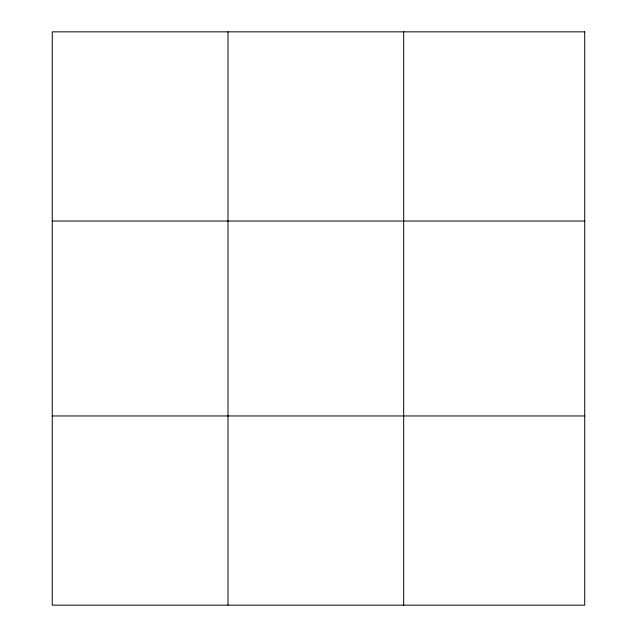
<?xml version="1.0" encoding="UTF-8"?>
<svg xmlns="http://www.w3.org/2000/svg" width="637" height="637" viewBox="0 0 637 637"><rect width="100%" height="100%" fill="white"/><g stroke="black" fill="none" stroke-linecap="round" stroke-linejoin="round"><path stroke-width="0.96" d="M227.982 31.85L227.982 605.15M403.691 31.85L403.691 605.15M52.274 221.039L584.726 221.039M52.274 415.961L584.726 415.961M584.726 31.85L584.726 605.15L52.274 605.15L52.274 31.85L584.726 31.85"/></g></svg>
